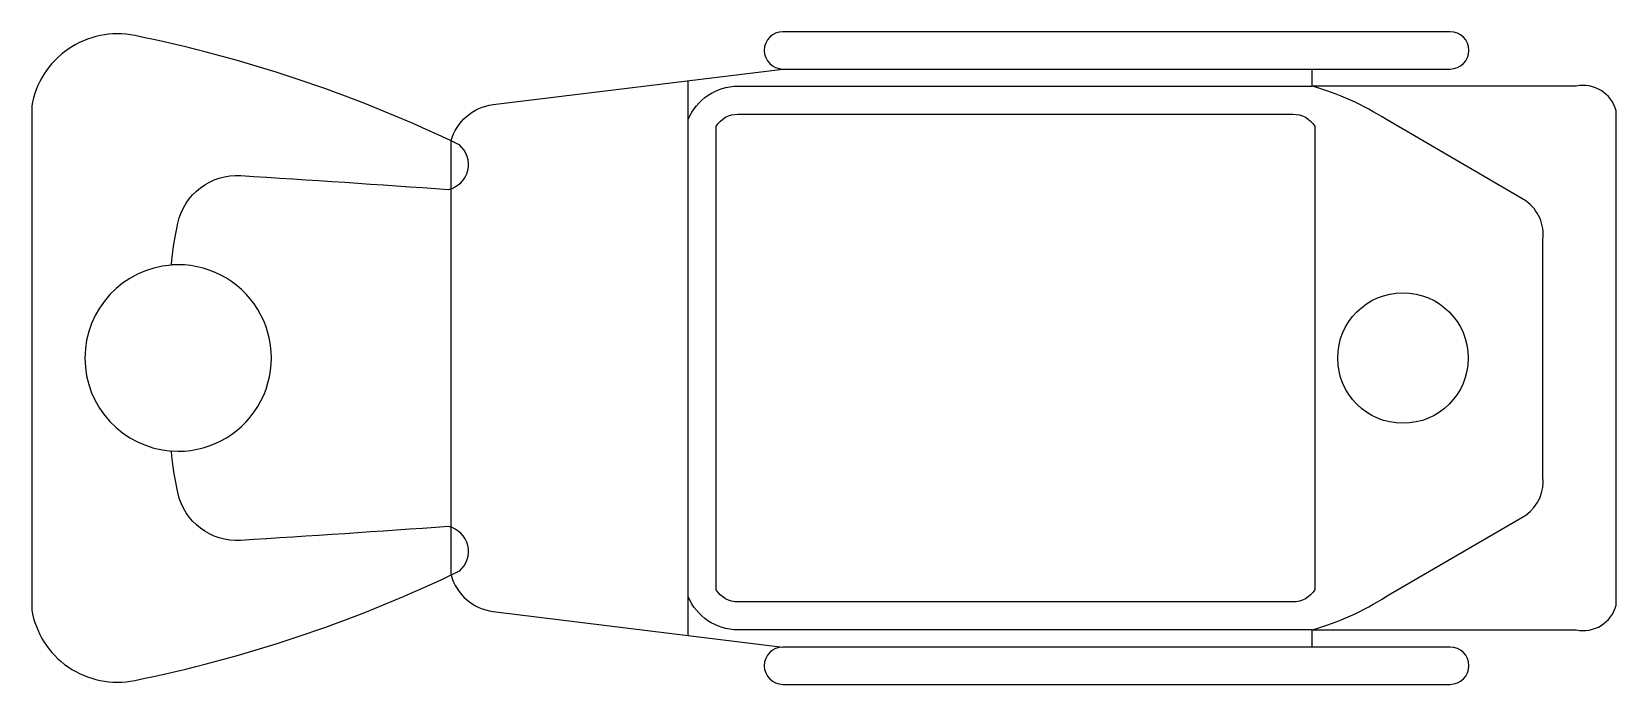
# Model space of a CAD drawing. Extents: x 4.21 to 5.91, y 10.31 to 11.01.
import ezdxf

# ---------------------------------------------------------------- set-up
doc = ezdxf.new("R2010")
doc.units = 0
doc.layers.get('0').update_dxf_attribs({"linetype": 'CONTINUOUS'})
doc.layers.add('CONTORXXNP----00', color=255, linetype='CONTINUOUS')

msp = doc.modelspace()

# ---------------------------------------------------------------- linework, layer by layer
at = {"color": 0}
for points in [[(4.6636, 10.8892, 0.060441), (4.3241, 11.0023, 0.424159), (4.2136, 10.9264), (4.2136, 10.6564), (4.2136, 10.3864, 0.424159), (4.3241, 10.3106, 0.060441), (4.6636, 10.4237, 0.62126)], [(4.6724, 10.4278, -0.00164), (4.6636, 10.4237, 0.305872), (4.7085, 10.3846), (5.0195, 10.3464, 1), (5.0195, 10.3064), (5.7354, 10.3064, 1), (5.7354, 10.3464), (5.5872, 10.3464), (5.5872, 10.3648), (5.8704, 10.3648, 0.398161), (5.9136, 10.3915), (5.9136, 10.6564), (5.9136, 10.9214, 0.398161), (5.8704, 10.948), (5.5872, 10.948), (5.5872, 10.9664), (5.7354, 10.9664, 1), (5.7354, 11.0064), (5.0195, 11.0064, 1), (5.0195, 10.9664)], [(4.6636, 10.8892, -0.305872), (4.7085, 10.9283), (5.0195, 10.9664)], [(5.0195, 10.9664), (5.5872, 10.9664, 1)], [(5.5872, 10.3648), (4.9713, 10.3648, -0.304772), (4.9179, 10.4007), (4.9179, 10.6564), (4.9179, 10.9122, -0.304772), (4.9713, 10.948), (5.5872, 10.948, -0.398161)], [(5.5872, 10.3648, 0.073616), (5.6669, 10.4008), (5.8166, 10.488, 0.274052), (5.8348, 10.5294), (5.8348, 10.6564), (5.8348, 10.7834, 0.274052), (5.8166, 10.8249), (5.6669, 10.9121, 0.073616), (5.5872, 10.948)], [(4.6724, 10.4278, 0.62126), (4.6608, 10.4756, -0.001749), (4.4379, 10.4608, -0.371395), (4.3703, 10.512, -0.030361), (4.3635, 10.5567, 1.075015), (4.3635, 10.7562, -0.030361), (4.3703, 10.8009, -0.371395), (4.4379, 10.8521, -0.001749), (4.6608, 10.8373, 0.62126), (4.6724, 10.885, 0.00164), (4.6636, 10.8892, 0.424159)], [(4.6636, 10.4237), (4.6636, 10.8892, -0.305872)]]:
    msp.add_lwpolyline(points, format="xyb", dxfattribs=at)
msp.add_lwpolyline([(5.5667, 10.918, -0.257302), (5.5901, 10.9052), (5.5901, 10.6564), (5.5901, 10.4077, -0.257302), (5.5667, 10.3948), (4.9713, 10.3948, -0.257302), (4.9479, 10.4077), (4.9479, 10.6564), (4.9479, 10.9052, -0.257302), (4.9713, 10.918)], format="xyb", close=True, dxfattribs=at)
msp.add_lwpolyline([(5.5872, 10.3464), (5.0195, 10.3464)], dxfattribs=at)
msp.add_circle((5.6847, 10.6564), 0.07, dxfattribs=at)
msp.add_arc((4.3707, 10.6564), 0.1, 94.1409, 265.8591, dxfattribs=at)
at = {"layer": 'CONTORXXNP----00'}
msp.add_line((4.9179, 10.3589), (4.9179, 10.954), dxfattribs=at)
for points in [[(4.6636, 10.8892, 0.060441), (4.3241, 11.0023, 0.424159), (4.2136, 10.9264), (4.2136, 10.6564), (4.2136, 10.3864, 0.424159), (4.3241, 10.3106, 0.060441), (4.6636, 10.4237, 0.62126)], [(4.6724, 10.4278, -0.00164), (4.6636, 10.4237, 0.305872), (4.7085, 10.3846), (5.0195, 10.3464, 1), (5.0195, 10.3064), (5.7354, 10.3064, 1), (5.7354, 10.3464), (5.5872, 10.3464), (5.5872, 10.3648), (5.8704, 10.3648, 0.398161), (5.9136, 10.3915), (5.9136, 10.6564), (5.9136, 10.9214, 0.398161), (5.8704, 10.948), (5.5872, 10.948), (5.5872, 10.9664), (5.7354, 10.9664, 1), (5.7354, 11.0064), (5.0195, 11.0064, 1), (5.0195, 10.9664)], [(4.6636, 10.8892, -0.305872), (4.7085, 10.9283), (5.0195, 10.9664)], [(4.6724, 10.4278, 0.62126), (4.6608, 10.4756, -0.001749), (4.4379, 10.4608, -0.371395), (4.3703, 10.512, -0.030361), (4.3635, 10.5567, 1.075015), (4.3635, 10.7562, -0.030361), (4.3703, 10.8009, -0.371395), (4.4379, 10.8521, -0.001749), (4.6608, 10.8373, 0.62126), (4.6724, 10.885, 0.00164), (4.6636, 10.8892, 0.424159)]]:
    msp.add_lwpolyline(points, format="xyb", dxfattribs=at)

doc.saveas('drawing.dxf')
